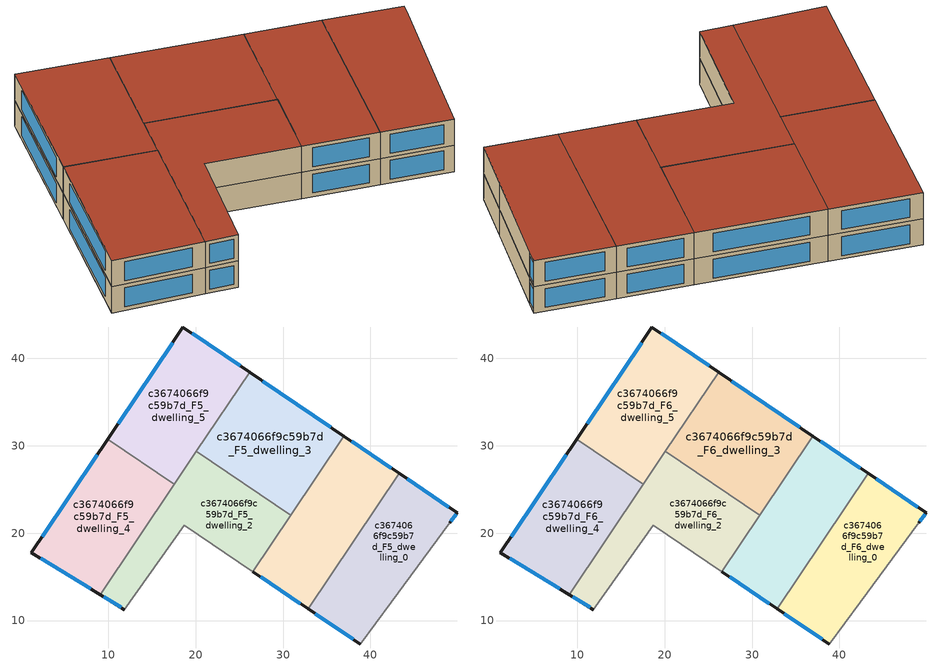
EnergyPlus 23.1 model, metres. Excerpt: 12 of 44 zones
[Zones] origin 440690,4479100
c3674066f9c59b7d_F5_dwelling_0
 floor to c3674066f9c59b7d_F4_dwelling_0 (EU_floor_Construction): 49.91,22.33 49.08,21.19 42.39,12.1 38.85,7.32 32.87,11.34 43.27,26.83 z15
 wall outside (EU_wall_Construction): 32.87,11.34 38.85,7.32 / 49.08,21.19 49.91,22.33 43.27,26.83 z15:18
 wall to c3674066f9c59b7d_F5_dwelling_1 (EU_wall_Construction): 43.27,26.83 32.87,11.34 z15:18
 wall adiabatic (EU_wall_Construction): 38.85,7.32 42.39,12.1 49.08,21.19 z15:18
 window (EU_Window_Construction): 33.7,10.78 38.02,7.87 / 48.99,22.96 44.19,26.21 / 49.19,21.35 49.79,22.18 z15.42:17.58
c3674066f9c59b7d_F5_dwelling_1
 floor to c3674066f9c59b7d_F4_dwelling_1 (EU_floor_Construction): 43.27,26.83 32.87,11.34 26.55,15.59 36.97,31.11 z15
 wall outside (EU_wall_Construction): 26.55,15.59 32.87,11.34 / 43.27,26.83 36.97,31.11 z15:18
 wall to c3674066f9c59b7d_F5_dwelling_3 (EU_wall_Construction): 36.97,31.11 30.9,22.07 z15:18
 wall to c3674066f9c59b7d_F5_dwelling_2 (EU_wall_Construction): 30.9,22.07 26.55,15.59 z15:18
 window (EU_Window_Construction): 27.43,15 31.99,11.93 / 42.4,27.43 37.84,30.51 z15.42:17.58
c3674066f9c59b7d_F5_dwelling_2
 floor to c3674066f9c59b7d_F4_dwelling_2 (EU_floor_Construction): 30.91,22.07 26.55,15.59 18.68,20.88 11.85,11.26 9.07,12.96 20.08,29.34 z15
 wall outside (EU_wall_Construction): 9.07,12.96 11.85,11.26 z15:18
 wall adiabatic (EU_wall_Construction): 11.85,11.26 18.68,20.88 26.55,15.59 z15:18
 wall to c3674066f9c59b7d_F5_dwelling_3 (EU_wall_Construction): 30.91,22.07 20.08,29.34 z15:18
 wall to c3674066f9c59b7d_F5_dwelling_4 (EU_wall_Construction): 17.58,25.62 9.07,12.96 z15:18
 wall to c3674066f9c59b7d_F5_dwelling_5 (EU_wall_Construction): 20.08,29.34 17.58,25.62 z15:18
 window (EU_Window_Construction): 9.46,12.72 11.47,11.49 z15.42:17.58
c3674066f9c59b7d_F5_dwelling_3
 floor to c3674066f9c59b7d_F4_dwelling_3 (EU_floor_Construction): 36.97,31.11 30.91,22.07 20.08,29.34 26.18,38.42 z15
 wall outside (EU_wall_Construction): 36.97,31.11 26.18,38.42 z15:18
 wall to c3674066f9c59b7d_F5_dwelling_5 (EU_wall_Construction): 26.18,38.42 20.08,29.34 z15:18
 window (EU_Window_Construction): 35.47,32.12 27.67,37.4 z15.42:17.58
c3674066f9c59b7d_F5_dwelling_4
 floor to c3674066f9c59b7d_F4_dwelling_4 (EU_floor_Construction): 17.58,25.62 9.07,12.96 1.21,17.77 9.93,30.75 z15
 wall outside (EU_wall_Construction): 9.93,30.75 1.21,17.77 9.07,12.96 z15:18
 wall to c3674066f9c59b7d_F5_dwelling_5 (EU_wall_Construction): 17.58,25.62 9.93,30.75 z15:18
 window (EU_Window_Construction): 8.72,28.95 2.42,19.57 / 2.3,17.1 7.98,13.63 z15.42:17.58
c3674066f9c59b7d_F5_dwelling_5
 floor to c3674066f9c59b7d_F4_dwelling_5 (EU_floor_Construction): 26.18,38.42 17.58,25.62 9.93,30.75 18.55,43.59 z15
 wall outside (EU_wall_Construction): 26.18,38.42 18.55,43.59 9.93,30.75 z15:18
 window (EU_Window_Construction): 17.36,41.8 11.13,32.53 / 25.12,39.14 19.61,42.87 z15.42:17.58
c3674066f9c59b7d_F6_dwelling_0
 floor to c3674066f9c59b7d_F5_dwelling_0 (EU_floor_Construction): 49.91,22.33 49.08,21.19 42.39,12.1 38.85,7.32 32.87,11.34 43.27,26.83 z18
 wall outside (EU_wall_Construction): 32.87,11.34 38.85,7.32 / 49.08,21.19 49.91,22.33 43.27,26.83 z18:21
 wall to c3674066f9c59b7d_F6_dwelling_1 (EU_wall_Construction): 43.27,26.83 32.87,11.34 z18:21
 wall adiabatic (EU_wall_Construction): 38.85,7.32 42.39,12.1 49.08,21.19 z18:21
 window (EU_Window_Construction): 33.7,10.78 38.02,7.87 / 48.99,22.96 44.19,26.21 / 49.19,21.35 49.79,22.18 z18.42:20.58
 roof outside (EU_roof_Construction): 42.39,12.1 49.08,21.19 49.91,22.33 43.27,26.83 32.87,11.34 38.85,7.32 z21
c3674066f9c59b7d_F6_dwelling_1
 floor to c3674066f9c59b7d_F5_dwelling_1 (EU_floor_Construction): 43.27,26.83 32.87,11.34 26.55,15.59 36.97,31.11 z18
 wall outside (EU_wall_Construction): 26.55,15.59 32.87,11.34 / 43.27,26.83 36.97,31.11 z18:21
 wall to c3674066f9c59b7d_F6_dwelling_3 (EU_wall_Construction): 36.97,31.11 30.9,22.07 z18:21
 wall to c3674066f9c59b7d_F6_dwelling_2 (EU_wall_Construction): 30.9,22.07 26.55,15.59 z18:21
 window (EU_Window_Construction): 27.43,15 31.99,11.93 / 42.4,27.43 37.84,30.51 z18.42:20.58
 roof outside (EU_roof_Construction): 32.87,11.34 43.27,26.83 36.97,31.11 26.55,15.59 z21
c3674066f9c59b7d_F6_dwelling_2
 floor to c3674066f9c59b7d_F5_dwelling_2 (EU_floor_Construction): 30.91,22.07 26.55,15.59 18.68,20.88 11.85,11.26 9.07,12.96 20.08,29.34 z18
 wall outside (EU_wall_Construction): 9.07,12.96 11.85,11.26 z18:21
 wall adiabatic (EU_wall_Construction): 11.85,11.26 18.68,20.88 26.55,15.59 z18:21
 wall to c3674066f9c59b7d_F6_dwelling_3 (EU_wall_Construction): 30.91,22.07 20.08,29.34 z18:21
 wall to c3674066f9c59b7d_F6_dwelling_4 (EU_wall_Construction): 17.58,25.62 9.07,12.96 z18:21
 wall to c3674066f9c59b7d_F6_dwelling_5 (EU_wall_Construction): 20.08,29.34 17.58,25.62 z18:21
 window (EU_Window_Construction): 9.46,12.72 11.47,11.49 z18.42:20.58
 roof outside (EU_roof_Construction): 26.55,15.59 30.91,22.07 20.08,29.34 9.07,12.96 11.85,11.26 18.68,20.88 z21
c3674066f9c59b7d_F6_dwelling_3
 floor to c3674066f9c59b7d_F5_dwelling_3 (EU_floor_Construction): 36.97,31.11 30.91,22.07 20.08,29.34 26.18,38.42 z18
 wall outside (EU_wall_Construction): 36.97,31.11 26.18,38.42 z18:21
 wall to c3674066f9c59b7d_F6_dwelling_5 (EU_wall_Construction): 26.18,38.42 20.08,29.34 z18:21
 window (EU_Window_Construction): 35.47,32.12 27.67,37.4 z18.42:20.58
 roof outside (EU_roof_Construction): 30.91,22.07 36.97,31.11 26.18,38.42 20.08,29.34 z21
c3674066f9c59b7d_F6_dwelling_4
 floor to c3674066f9c59b7d_F5_dwelling_4 (EU_floor_Construction): 17.58,25.62 9.07,12.96 1.21,17.77 9.93,30.75 z18
 wall outside (EU_wall_Construction): 9.93,30.75 1.21,17.77 9.07,12.96 z18:21
 wall to c3674066f9c59b7d_F6_dwelling_5 (EU_wall_Construction): 17.58,25.62 9.93,30.75 z18:21
 window (EU_Window_Construction): 8.72,28.95 2.42,19.57 / 2.3,17.1 7.98,13.63 z18.42:20.58
 roof outside (EU_roof_Construction): 9.07,12.96 17.58,25.62 9.93,30.75 1.21,17.77 z21
c3674066f9c59b7d_F6_dwelling_5
 floor to c3674066f9c59b7d_F5_dwelling_5 (EU_floor_Construction): 26.18,38.42 17.58,25.62 9.93,30.75 18.55,43.59 z18
 wall outside (EU_wall_Construction): 26.18,38.42 18.55,43.59 9.93,30.75 z18:21
 window (EU_Window_Construction): 17.36,41.8 11.13,32.53 / 25.12,39.14 19.61,42.87 z18.42:20.58
 roof outside (EU_roof_Construction): 17.58,25.62 26.18,38.42 18.55,43.59 9.93,30.75 z21
[Building]
EU S2 Campaign: North Axis=0; Terrain=City; Solar Distribution=FullExterior
[Site:Location]
Madrid: Latitude=40.5; Longitude=-3.5; Time Zone=1; Elevation=609
[SizingPeriod:WeatherFileDays]
AnnualSizingPeriod: Begin Month=1; Begin Day of Month=1; End Month=12; End Day of Month=31; Day of Week for Start Day=Monday; Use Weather File Daylight Saving Period=No; Use Weather File Rain and Snow Indicators=No
[MATERIAL]
EU_InternalMass_Material: Roughness=MediumRough; Thickness=0.1; Conductivity=1; Density=1800; Specific Heat=900; Thermal Absorptance=0.9; Solar Absorptance=0.7; Visible Absorptance=0.7
[MATERIAL:NOMASS] Roughness=MediumRough; Thermal Absorptance=0.9; Solar Absorptance=0.7; Visible Absorptance=0.7
Name | Thermal Resistance
EU_wall_NoMass | 1.60022
EU_roof_NoMass | 1.57597
EU_floor_NoMass | 0.470652
[WINDOWMATERIAL:SIMPLEGLAZINGSYSTEM]
EU_Window_SimpleGlazing: UFactor=3.28802; Solar Heat Gain Coefficient=0.85; Visible Transmittance=0.85
[CONSTRUCTION]
EU_wall_Construction: EU_wall_NoMass
EU_roof_Construction: EU_roof_NoMass
EU_floor_Construction: EU_floor_NoMass
EU_InternalMass_Construction: EU_InternalMass_Material
EU_Window_Construction: EU_Window_SimpleGlazing
[ZONE] Type=1; Multiplier=1; Ceiling Height=autocalculate; Floor Area=autocalculate; Part of Total Floor Area=Yes
Name | Volume
c3674066f9c59b7d_F5_dwelling_0; c3674066f9c59b7d_F6_dwelling_0 | 426.582
c3674066f9c59b7d_F5_dwelling_1; c3674066f9c59b7d_F6_dwelling_1 | 426.605
c3674066f9c59b7d_F5_dwelling_2; c3674066f9c59b7d_F6_dwelling_2 | 426.591
c3674066f9c59b7d_F5_dwelling_3; c3674066f9c59b7d_F6_dwelling_3 | 426.61
c3674066f9c59b7d_F5_dwelling_4; c3674066f9c59b7d_F6_dwelling_4 | 426.597
c3674066f9c59b7d_F5_dwelling_5; c3674066f9c59b7d_F6_dwelling_5 | 426.594
[INTERNALMASS] Construction=EU_InternalMass_Construction
Name | Zone or ZoneList | Surface Area
c3674066f9c59b7d_F5_dwelling_0_EU_InternalMass | c3674066f9c59b7d_F5_dwelling_0 | 142.194
c3674066f9c59b7d_F5_dwelling_1_EU_InternalMass | c3674066f9c59b7d_F5_dwelling_1 | 142.202
c3674066f9c59b7d_F5_dwelling_2_EU_InternalMass | c3674066f9c59b7d_F5_dwelling_2 | 142.196
c3674066f9c59b7d_F5_dwelling_3_EU_InternalMass | c3674066f9c59b7d_F5_dwelling_3 | 142.201
c3674066f9c59b7d_F5_dwelling_4_EU_InternalMass | c3674066f9c59b7d_F5_dwelling_4 | 142.198
c3674066f9c59b7d_F5_dwelling_5_EU_InternalMass | c3674066f9c59b7d_F5_dwelling_5 | 142.197
c3674066f9c59b7d_F6_dwelling_0_EU_InternalMass | c3674066f9c59b7d_F6_dwelling_0 | 142.194
c3674066f9c59b7d_F6_dwelling_1_EU_InternalMass | c3674066f9c59b7d_F6_dwelling_1 | 142.202
c3674066f9c59b7d_F6_dwelling_2_EU_InternalMass | c3674066f9c59b7d_F6_dwelling_2 | 142.196
c3674066f9c59b7d_F6_dwelling_3_EU_InternalMass | c3674066f9c59b7d_F6_dwelling_3 | 142.201
c3674066f9c59b7d_F6_dwelling_4_EU_InternalMass | c3674066f9c59b7d_F6_dwelling_4 | 142.198
c3674066f9c59b7d_F6_dwelling_5_EU_InternalMass | c3674066f9c59b7d_F6_dwelling_5 | 142.197
[OTHEREQUIPMENT] Fuel Type=Electricity; Design Level Calculation Method=Watts/Area; Power per Zone Floor Area=1; Fraction Latent=0; Fraction Radiant=0; Fraction Lost=0; Carbon Dioxide Generation Rate=0; EndUse Subcategory=EU_Step8_InternalGains
Name | Zone or ZoneList or Space or SpaceList | Schedule
EU_Step8_InternalGain_c3674066f9c59b7d_F5_dwelling_0_f000 | c3674066f9c59b7d_F5_dwelling_0 | EU_Step8_GainSchedule_c3674066f9c59b7d_F5_dwelling_0_f000
EU_Step8_InternalGain_c3674066f9c59b7d_F5_dwelling_1_f000 | c3674066f9c59b7d_F5_dwelling_1 | EU_Step8_GainSchedule_c3674066f9c59b7d_F5_dwelling_1_f000
EU_Step8_InternalGain_c3674066f9c59b7d_F5_dwelling_2_f000 | c3674066f9c59b7d_F5_dwelling_2 | EU_Step8_GainSchedule_c3674066f9c59b7d_F5_dwelling_2_f000
EU_Step8_InternalGain_c3674066f9c59b7d_F5_dwelling_3_f000 | c3674066f9c59b7d_F5_dwelling_3 | EU_Step8_GainSchedule_c3674066f9c59b7d_F5_dwelling_3_f000
EU_Step8_InternalGain_c3674066f9c59b7d_F5_dwelling_4_f000 | c3674066f9c59b7d_F5_dwelling_4 | EU_Step8_GainSchedule_c3674066f9c59b7d_F5_dwelling_4_f000
EU_Step8_InternalGain_c3674066f9c59b7d_F5_dwelling_5_f000 | c3674066f9c59b7d_F5_dwelling_5 | EU_Step8_GainSchedule_c3674066f9c59b7d_F5_dwelling_5_f000
EU_Step8_InternalGain_c3674066f9c59b7d_F6_dwelling_0_f000 | c3674066f9c59b7d_F6_dwelling_0 | EU_Step8_GainSchedule_c3674066f9c59b7d_F6_dwelling_0_f000
EU_Step8_InternalGain_c3674066f9c59b7d_F6_dwelling_1_f000 | c3674066f9c59b7d_F6_dwelling_1 | EU_Step8_GainSchedule_c3674066f9c59b7d_F6_dwelling_1_f000
EU_Step8_InternalGain_c3674066f9c59b7d_F6_dwelling_2_f000 | c3674066f9c59b7d_F6_dwelling_2 | EU_Step8_GainSchedule_c3674066f9c59b7d_F6_dwelling_2_f000
EU_Step8_InternalGain_c3674066f9c59b7d_F6_dwelling_3_f000 | c3674066f9c59b7d_F6_dwelling_3 | EU_Step8_GainSchedule_c3674066f9c59b7d_F6_dwelling_3_f000
EU_Step8_InternalGain_c3674066f9c59b7d_F6_dwelling_4_f000 | c3674066f9c59b7d_F6_dwelling_4 | EU_Step8_GainSchedule_c3674066f9c59b7d_F6_dwelling_4_f000
EU_Step8_InternalGain_c3674066f9c59b7d_F6_dwelling_5_f000 | c3674066f9c59b7d_F6_dwelling_5 | EU_Step8_GainSchedule_c3674066f9c59b7d_F6_dwelling_5_f000
[ZONEVENTILATION:DESIGNFLOWRATE] Schedule=EU_AlwaysOn; Design Flow Rate Calculation Method=AirChanges/Hour; Air Changes per Hour=0.480704; Ventilation Type=Natural; Fan Pressure Rise=0; Fan Total Efficiency=1; Constant Term Coefficient=1; Temperature Term Coefficient=0; Velocity Term Coefficient=0; Velocity Squared Term Coefficient=0; Minimum Indoor Temperature=-100; Maximum Indoor Temperature=100; Delta Temperature=-100; Minimum Outdoor Temperature=-100; Maximum Outdoor Temperature=100; Maximum Wind Speed=40
Name | Zone or ZoneList or Space or SpaceList
EU_ConstantAir_c3674066f9c59b7d_F5_dwelling_0 | c3674066f9c59b7d_F5_dwelling_0
EU_ConstantAir_c3674066f9c59b7d_F5_dwelling_1 | c3674066f9c59b7d_F5_dwelling_1
EU_ConstantAir_c3674066f9c59b7d_F5_dwelling_2 | c3674066f9c59b7d_F5_dwelling_2
EU_ConstantAir_c3674066f9c59b7d_F5_dwelling_3 | c3674066f9c59b7d_F5_dwelling_3
EU_ConstantAir_c3674066f9c59b7d_F5_dwelling_4 | c3674066f9c59b7d_F5_dwelling_4
EU_ConstantAir_c3674066f9c59b7d_F5_dwelling_5 | c3674066f9c59b7d_F5_dwelling_5
EU_ConstantAir_c3674066f9c59b7d_F6_dwelling_0 | c3674066f9c59b7d_F6_dwelling_0
EU_ConstantAir_c3674066f9c59b7d_F6_dwelling_1 | c3674066f9c59b7d_F6_dwelling_1
EU_ConstantAir_c3674066f9c59b7d_F6_dwelling_2 | c3674066f9c59b7d_F6_dwelling_2
EU_ConstantAir_c3674066f9c59b7d_F6_dwelling_3 | c3674066f9c59b7d_F6_dwelling_3
EU_ConstantAir_c3674066f9c59b7d_F6_dwelling_4 | c3674066f9c59b7d_F6_dwelling_4
EU_ConstantAir_c3674066f9c59b7d_F6_dwelling_5 | c3674066f9c59b7d_F6_dwelling_5
[HVACTEMPLATE:THERMOSTAT] Constant Heating Setpoint=20; Constant Cooling Setpoint=50
EU_HeatOnly_c3674066f9c59b7d_F0_dwelling_0; EU_HeatOnly_c3674066f9c59b7d_F0_dwelling_1; EU_HeatOnly_c3674066f9c59b7d_F0_dwelling_2; EU_HeatOnly_c3674066f9c59b7d_F0_dwelling_3; EU_HeatOnly_c3674066f9c59b7d_F0_dwelling_4; EU_HeatOnly_c3674066f9c59b7d_F0_dwelling_5; EU_HeatOnly_c3674066f9c59b7d_F0_dwelling_6; EU_HeatOnly_c3674066f9c59b7d_F1_dwelling_0; EU_HeatOnly_c3674066f9c59b7d_F1_dwelling_1; EU_HeatOnly_c3674066f9c59b7d_F1_dwelling_2; EU_HeatOnly_c3674066f9c59b7d_F1_dwelling_3; EU_HeatOnly_c3674066f9c59b7d_F1_dwelling_4; EU_HeatOnly_c3674066f9c59b7d_F1_dwelling_5; EU_HeatOnly_c3674066f9c59b7d_F1_dwelling_6; EU_HeatOnly_c3674066f9c59b7d_F2_dwelling_0; EU_HeatOnly_c3674066f9c59b7d_F2_dwelling_1; EU_HeatOnly_c3674066f9c59b7d_F2_dwelling_2; EU_HeatOnly_c3674066f9c59b7d_F2_dwelling_3; EU_HeatOnly_c3674066f9c59b7d_F2_dwelling_4; EU_HeatOnly_c3674066f9c59b7d_F2_dwelling_5; EU_HeatOnly_c3674066f9c59b7d_F3_dwelling_0; EU_HeatOnly_c3674066f9c59b7d_F3_dwelling_1; EU_HeatOnly_c3674066f9c59b7d_F3_dwelling_2; EU_HeatOnly_c3674066f9c59b7d_F3_dwelling_3; EU_HeatOnly_c3674066f9c59b7d_F3_dwelling_4; EU_HeatOnly_c3674066f9c59b7d_F3_dwelling_5; EU_HeatOnly_c3674066f9c59b7d_F4_dwelling_0; EU_HeatOnly_c3674066f9c59b7d_F4_dwelling_1; EU_HeatOnly_c3674066f9c59b7d_F4_dwelling_2; EU_HeatOnly_c3674066f9c59b7d_F4_dwelling_3; EU_HeatOnly_c3674066f9c59b7d_F4_dwelling_4; EU_HeatOnly_c3674066f9c59b7d_F4_dwelling_5; EU_HeatOnly_c3674066f9c59b7d_F5_dwelling_0; EU_HeatOnly_c3674066f9c59b7d_F5_dwelling_1; EU_HeatOnly_c3674066f9c59b7d_F5_dwelling_2; EU_HeatOnly_c3674066f9c59b7d_F5_dwelling_3; EU_HeatOnly_c3674066f9c59b7d_F5_dwelling_4; EU_HeatOnly_c3674066f9c59b7d_F5_dwelling_5; EU_HeatOnly_c3674066f9c59b7d_F6_dwelling_0; EU_HeatOnly_c3674066f9c59b7d_F6_dwelling_1; EU_HeatOnly_c3674066f9c59b7d_F6_dwelling_2; EU_HeatOnly_c3674066f9c59b7d_F6_dwelling_3; EU_HeatOnly_c3674066f9c59b7d_F6_dwelling_4; EU_HeatOnly_c3674066f9c59b7d_F6_dwelling_5
[HVACTEMPLATE:ZONE:IDEALLOADSAIRSYSTEM] System Availability Schedule=EU_AlwaysOn; Maximum Heating Supply Air Temperature=50; Minimum Cooling Supply Air Temperature=13; Maximum Heating Supply Air Humidity Ratio=0.0156; Minimum Cooling Supply Air Humidity Ratio=0.0077; Heating Limit=NoLimit; Cooling Limit=NoLimit; Heating Availability Schedule=EU_AlwaysOn; Cooling Availability Schedule=EU_CoolingOff; Dehumidification Control Type=ConstantSensibleHeatRatio; Cooling Sensible Heat Ratio=0.7; Dehumidification Setpoint=60; Humidification Control Type=None; Humidification Setpoint=30; Outdoor Air Method=None; Outdoor Air Flow Rate per Person=0.00944; Outdoor Air Flow Rate per Zone Floor Area=0; Outdoor Air Flow Rate per Zone=0; Demand Controlled Ventilation Type=None; Outdoor Air Economizer Type=NoEconomizer; Heat Recovery Type=None; Sensible Heat Recovery Effectiveness=0.7; Latent Heat Recovery Effectiveness=0.65
Name | Template Thermostat
c3674066f9c59b7d_F5_dwelling_0 | EU_HeatOnly_c3674066f9c59b7d_F5_dwelling_0
c3674066f9c59b7d_F5_dwelling_1 | EU_HeatOnly_c3674066f9c59b7d_F5_dwelling_1
c3674066f9c59b7d_F5_dwelling_2 | EU_HeatOnly_c3674066f9c59b7d_F5_dwelling_2
c3674066f9c59b7d_F5_dwelling_3 | EU_HeatOnly_c3674066f9c59b7d_F5_dwelling_3
c3674066f9c59b7d_F5_dwelling_4 | EU_HeatOnly_c3674066f9c59b7d_F5_dwelling_4
c3674066f9c59b7d_F5_dwelling_5 | EU_HeatOnly_c3674066f9c59b7d_F5_dwelling_5
c3674066f9c59b7d_F6_dwelling_0 | EU_HeatOnly_c3674066f9c59b7d_F6_dwelling_0
c3674066f9c59b7d_F6_dwelling_1 | EU_HeatOnly_c3674066f9c59b7d_F6_dwelling_1
c3674066f9c59b7d_F6_dwelling_2 | EU_HeatOnly_c3674066f9c59b7d_F6_dwelling_2
c3674066f9c59b7d_F6_dwelling_3 | EU_HeatOnly_c3674066f9c59b7d_F6_dwelling_3
c3674066f9c59b7d_F6_dwelling_4 | EU_HeatOnly_c3674066f9c59b7d_F6_dwelling_4
c3674066f9c59b7d_F6_dwelling_5 | EU_HeatOnly_c3674066f9c59b7d_F6_dwelling_5
[SIZING:ZONE] Zone Cooling Design Supply Air Temperature Input Method=SupplyAirTemperature; Zone Cooling Design Supply Air Temperature=13; Zone Heating Design Supply Air Temperature Input Method=SupplyAirTemperature; Zone Heating Design Supply Air Temperature=50; Zone Cooling Design Supply Air Humidity Ratio=0.008; Zone Heating Design Supply Air Humidity Ratio=0.008; Cooling Design Air Flow Method=DesignDay; Cooling Design Air Flow Rate=0; Cooling Minimum Air Flow per Zone Floor Area=0.000762; Cooling Minimum Air Flow=0; Cooling Minimum Air Flow Fraction=0.2; Heating Design Air Flow Method=DesignDay; Heating Design Air Flow Rate=0; Heating Maximum Air Flow per Zone Floor Area=0.002032; Heating Maximum Air Flow=0.141576; Heating Maximum Air Flow Fraction=0.3; Account for Dedicated Outdoor Air System=No; Dedicated Outdoor Air System Control Strategy=NeutralSupplyAir; Dedicated Outdoor Air Low Setpoint Temperature for Design=autosize; Dedicated Outdoor Air High Setpoint Temperature for Design=autosize; Zone Load Sizing Method=Sensible Load Only No Latent Load; Zone Latent Cooling Design Supply Air Humidity Ratio Input Method=HumidityRatioDifference; Zone Cooling Design Supply Air Humidity Ratio Difference=0.005; Zone Latent Heating Design Supply Air Humidity Ratio Input Method=HumidityRatioDifference; Zone Humidification Design Supply Air Humidity Ratio Difference=0.005
c3674066f9c59b7d_F5_dwelling_0; c3674066f9c59b7d_F5_dwelling_1; c3674066f9c59b7d_F5_dwelling_2; c3674066f9c59b7d_F5_dwelling_3; c3674066f9c59b7d_F5_dwelling_4; c3674066f9c59b7d_F5_dwelling_5; c3674066f9c59b7d_F6_dwelling_0; c3674066f9c59b7d_F6_dwelling_1; c3674066f9c59b7d_F6_dwelling_2; c3674066f9c59b7d_F6_dwelling_3; c3674066f9c59b7d_F6_dwelling_4; c3674066f9c59b7d_F6_dwelling_5
[SCHEDULE:CONSTANT]
Name | Hourly Value
EU_AlwaysOn | 1
EU_CoolingOff | 0
[SCHEDULE:FILE] Column Number=1; Rows to Skip at Top=0; Number of Hours of Data=8760; Column Separator=Comma; Interpolate to Timestep=No; Minutes per Item=60; Adjust Schedule for Daylight Savings=Yes
Name | File
EU_Step8_GainSchedule_c3674066f9c59b7d_F5_dwelling_0_f000 | ../../schedules/c3674066f9c59b7d/c3674066f9c59b7d_F5_dwelling_0_f000_gain.csv
EU_Step8_GainSchedule_c3674066f9c59b7d_F5_dwelling_1_f000 | ../../schedules/c3674066f9c59b7d/c3674066f9c59b7d_F5_dwelling_1_f000_gain.csv
EU_Step8_GainSchedule_c3674066f9c59b7d_F5_dwelling_2_f000 | ../../schedules/c3674066f9c59b7d/c3674066f9c59b7d_F5_dwelling_2_f000_gain.csv
EU_Step8_GainSchedule_c3674066f9c59b7d_F5_dwelling_3_f000 | ../../schedules/c3674066f9c59b7d/c3674066f9c59b7d_F5_dwelling_3_f000_gain.csv
EU_Step8_GainSchedule_c3674066f9c59b7d_F5_dwelling_4_f000 | ../../schedules/c3674066f9c59b7d/c3674066f9c59b7d_F5_dwelling_4_f000_gain.csv
EU_Step8_GainSchedule_c3674066f9c59b7d_F5_dwelling_5_f000 | ../../schedules/c3674066f9c59b7d/c3674066f9c59b7d_F5_dwelling_5_f000_gain.csv
EU_Step8_GainSchedule_c3674066f9c59b7d_F6_dwelling_0_f000 | ../../schedules/c3674066f9c59b7d/c3674066f9c59b7d_F6_dwelling_0_f000_gain.csv
EU_Step8_GainSchedule_c3674066f9c59b7d_F6_dwelling_1_f000 | ../../schedules/c3674066f9c59b7d/c3674066f9c59b7d_F6_dwelling_1_f000_gain.csv
EU_Step8_GainSchedule_c3674066f9c59b7d_F6_dwelling_2_f000 | ../../schedules/c3674066f9c59b7d/c3674066f9c59b7d_F6_dwelling_2_f000_gain.csv
EU_Step8_GainSchedule_c3674066f9c59b7d_F6_dwelling_3_f000 | ../../schedules/c3674066f9c59b7d/c3674066f9c59b7d_F6_dwelling_3_f000_gain.csv
EU_Step8_GainSchedule_c3674066f9c59b7d_F6_dwelling_4_f000 | ../../schedules/c3674066f9c59b7d/c3674066f9c59b7d_F6_dwelling_4_f000_gain.csv
EU_Step8_GainSchedule_c3674066f9c59b7d_F6_dwelling_5_f000 | ../../schedules/c3674066f9c59b7d/c3674066f9c59b7d_F6_dwelling_5_f000_gain.csv
